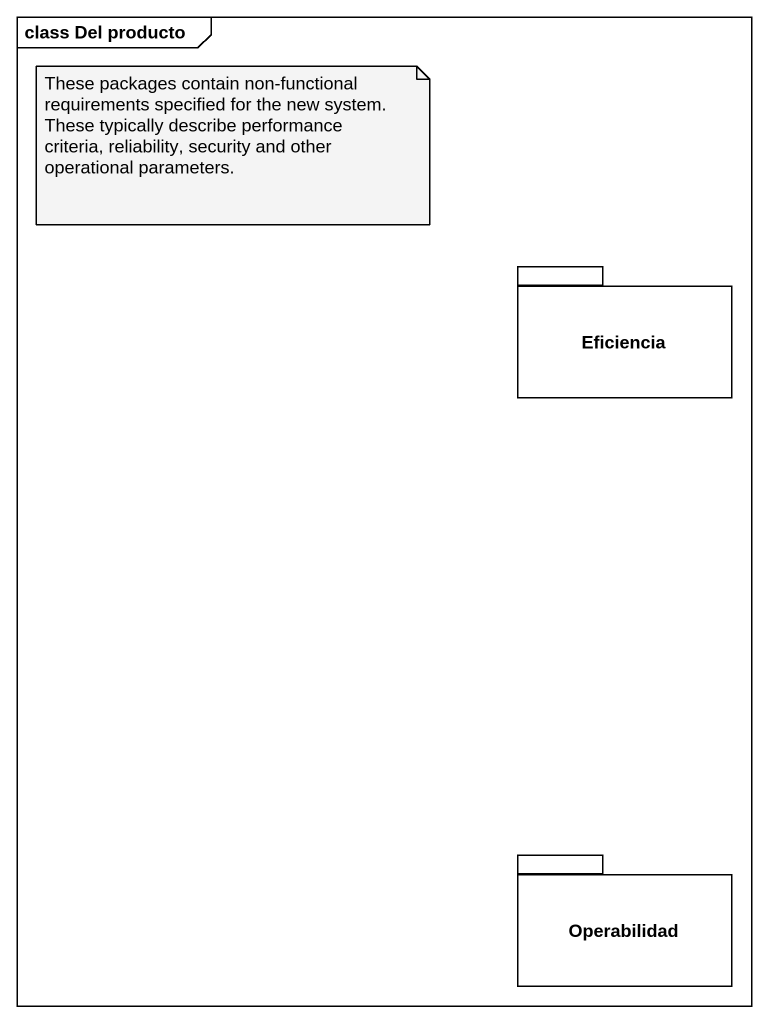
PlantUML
@startuml
mainframe class Del producto
package Eficiencia {
}
package Operabilidad {
}
note as N1
  These packages contain non-functional requirements specified for the new system. These typically describe performance criteria, reliability, security and other operational parameters.
end note
@enduml
